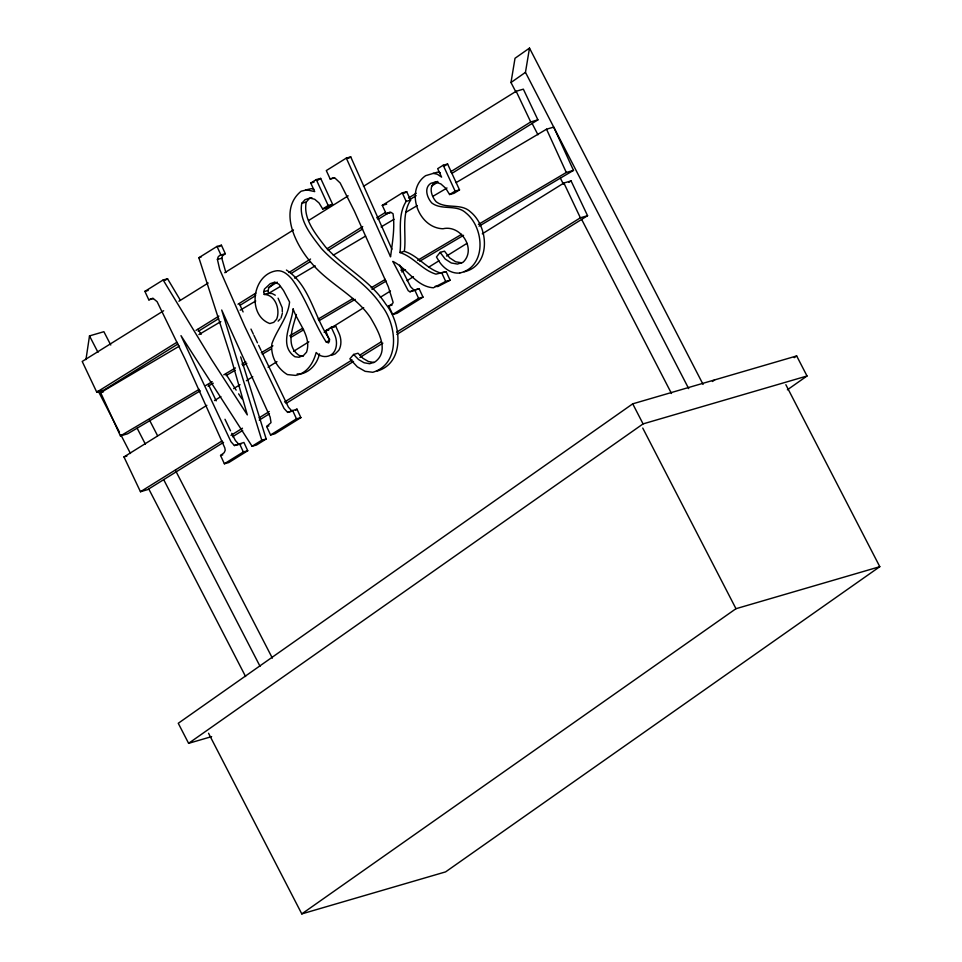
<?xml version="1.0" encoding="UTF-8"?>
<svg xmlns="http://www.w3.org/2000/svg" width="962" height="962" viewBox="0 0 962 962"><rect width="100%" height="100%" fill="white"/><g stroke="black" fill="none" stroke-linecap="round" stroke-linejoin="round"><path stroke-width="1.44" d="M435.245 286.267L437.842 286.568L450.108 280.219L446.2 271.741L435.942 274.134C422.27 270.118 413.588 256.842 399.939 252.537C402.176 235.955 396.621 216.089 406.192 201.371L410.594 200.156L406.685 191.678L402.284 192.893L382.287 205.351L386.195 213.829L390.608 212.614M446.2 271.741L440.355 272.919C426.671 268.903 418.001 255.639 404.353 251.335C406.589 234.752 401.034 214.887 410.594 200.156M85.955 359.596L89.502 335.906L103.884 331.698L110.762 345.021M515.969 92.16L510.99 82.528L515.019 58.273L529.497 48.1L703.078 384.415M688.696 388.624L525.468 72.354L529.497 48.1M296.392 314.478C292.917 327.549 284.896 346.067 299.35 355.555L303.415 356.036M353.607 354.449L358.525 359.499L364.057 362.746L369.661 363.744L374.819 362.025C390.404 350.95 377.525 329.834 370.43 317.556C355.206 295.106 329.112 284.03 311.892 263.504C295.935 245.647 277.777 210.474 301.106 191.222L306.818 189.875L314.694 191.594L310.75 183.057L316.27 179.617L320.683 178.403L332.624 204.305L327.104 207.744L322.691 208.958L319.059 202.994L314.682 199.266L309.896 198.052L305.014 199.699L301.791 203.295C298.485 220.37 311.568 235.654 321.236 248.316C339.851 268.843 365.945 281.674 381.313 305.279C396.741 323.953 401.226 363.768 372.787 372.282L365.115 371.32L357.323 366.847L349.867 358.862L353.607 354.449L358.02 353.234L362.939 358.297L368.47 361.544L374.074 362.53M311.868 197.667L309.427 198.485L306.205 202.092C302.886 219.168 315.981 234.439 325.649 247.114C344.264 267.64 370.346 280.459 385.726 304.076C401.154 322.739 405.627 362.566 377.2 371.079M148.797 299.831L152.886 298.196L157.107 301.683L185.065 359.103L224.807 447.895L225.228 450.24L224.218 452.609L220.563 455.483L224.374 463.768L228.788 462.554L247.739 450.745L243.927 442.46L234.415 445.538L230.976 441.714L180.988 335.642L252.08 446.248L261.784 440.199L221.705 310.017L270.13 417.063L271.019 422.619L266.654 426.503L270.562 434.98L274.976 433.766L300.89 417.628L296.969 409.139L287.626 412.385L284.018 408.405L244.805 326.551L219.733 269.54L217.412 259.427L218.085 257.058L219.661 255.423L225.324 253.691L221.416 245.214L217.003 246.416L198.869 257.72L229.762 353.595L247.318 414.899L211.58 359.596L163.143 279.99L144.889 291.354L148.797 299.831L153.211 298.629M225.854 272.486L221.813 258.225L222.499 255.844L225.324 253.691M281.012 318.061L282.371 313.311M263.672 291.726L264.49 289.021L270.274 283.646L274.807 282.131L278.944 284.223L283.549 290.572L289.574 302.02C287.999 317.532 276.888 329.449 271.921 343.711C270.298 355.796 277.056 368.434 287.385 374.579L295.454 375.396C307.131 373.376 313.359 363.059 316.185 352.477C321.043 358.177 330.375 358.008 334.415 351.443A15.969 11.917 74.7 0 0 334.403 334.115L331.241 327.248L325.721 330.688L329.533 340.788L328.559 342.941L326.058 341.811C313.323 321.825 306.241 298.473 292.087 279.317C288.263 274.94 283.513 270.394 277.26 270.719C251.996 273.497 246.681 315.187 269.841 323.545L273.737 322.354L276.599 319.264C280.519 310.041 275.577 294.769 264.237 294.444L263.672 291.726L268.073 290.512L268.891 287.806L274.687 282.443M319.516 353.896C317.099 363.804 310.233 372.198 299.867 374.182L297.174 373.905M461.868 262.866L455.651 261.772L449.615 257.828L444.516 251.166L440.115 252.369L436.459 256.986L439.73 262.325A28.547 21.296 74.7 0 0 459.704 273.04M278.138 321.152L280.05 319.083M435.377 182.058C428.102 186.58 431.505 196.525 436.135 201.707C446.164 209.475 460.966 202.729 470.478 211.868C488.924 226.779 491.245 265.62 464.117 271.825M295.623 410.245L296.969 409.139M510.99 82.528L525.468 72.354M787.373 389.814L807.022 375.998L796.668 355.94L632.719 403.836L178.259 723.28L188.612 743.337L211.628 736.615M188.612 743.337L643.073 423.893L807.022 375.998M712.421 381.493L714.694 379.894M794.215 357.672L796.668 355.94M208.538 733.248L301.791 913.9L735.978 608.705L879.797 566.69L785.858 384.704M879.797 566.69L445.598 871.885L301.791 913.9M391.919 249.242L350.733 156.89L346.32 158.105L326.298 170.575L330.207 179.052L334.62 177.838M348.22 158.453L350.733 156.89M317.376 180.471L320.683 178.403M165.115 280.291L167.556 278.776L180.339 300.216M218.999 246.717L221.416 245.214M322.691 208.958L328.21 205.519L332.624 204.305M163.648 310.75L82.203 361.459L96.753 392.159L103.944 390.055L177.886 344.023M178.92 301.238L208.189 283.02M224.735 272.715L293.458 229.93M308.73 220.418L348.172 195.851M363.444 186.351L516.161 91.258L523.352 89.165L537.902 119.853L451.839 173.437M435.702 182.034L440.897 183.958L445.791 188.348L449.591 194.528L454.004 193.314L459.523 189.887L447.607 164.033L443.193 165.236L437.674 168.675L441.606 177.14L437.265 174.206L433.128 173.34M444.288 166.089L447.607 164.033M404.196 193.242L406.685 191.678M96.753 392.159L176.924 342.244M196.02 330.351L218.927 316.089M238.011 304.208L255.832 293.109M288.913 272.511L310.546 259.043M327.092 248.737L362.722 226.551M376.719 217.833L385.63 212.289M408.537 198.028L416.173 193.266M450.529 171.873L530.711 121.958L537.902 119.853M198.268 331.325L218.651 318.638M240.32 305.146L255.603 295.623M268.35 287.698L277.272 282.143M291.282 273.412L310.401 261.508M328.234 250.397L362.638 228.98M377.934 219.456L389.406 212.313M409.788 199.627L416.161 195.659M431.457 186.135L437.818 182.167M449.591 194.528L455.11 191.089L459.523 189.887M223.581 442.34L147.655 489.622L140.464 491.726L123.966 456.926L206.854 405.327M214.502 400.565L220.875 396.584M233.634 388.648L240.007 384.68M246.38 380.712L252.753 376.743M268.061 367.219L276.984 361.652M293.566 351.334L308.862 341.811M324.158 332.275L327.994 329.894M330.543 328.307L363.696 307.672M380.267 297.342L390.464 290.993M407.046 280.676L413.419 276.707M428.727 267.171L438.925 260.822M446.572 256.06L466.979 243.35M482.275 233.826L563.888 183.02L571.079 180.916L587.566 215.704L396.873 334.439M333.441 327.417L335.654 326.034L338.816 332.9A15.969 11.917 74.7 0 1 338.828 350.24L335.221 353.848L331.589 355.375M568.734 182.371L571.079 180.916M450.108 280.219L445.695 281.433L433.429 287.782C416.245 286.7 407.407 268.458 392.821 261.375L408.249 290.74L409.968 291.751L419.095 288.636L423.003 297.114L397.053 313.287L392.64 314.502L388.732 306.024L392.52 303.655L393.121 302.369L388.359 286.892L354.341 211.051L340.175 182.972L335.197 178.283L332.768 178.042L330.207 179.052M392.64 314.502L418.59 298.328L423.003 297.114M140.464 491.726L222.066 440.909M230.988 435.353L242.472 428.21M259.043 417.881L269.252 411.532M284.548 402.008L352.128 359.92M359.776 355.158L381.457 341.666M396.753 332.13L580.375 217.809L587.566 215.704M232.491 436.796L242.689 430.447M259.259 420.129L269.444 413.78M286.015 403.463L353.547 361.423M359.92 357.455L382.852 343.169M224.374 463.768L243.338 451.948L247.739 450.745M270.562 434.98L296.476 418.831L300.89 417.628M240.68 356.902L266.185 438.997L256.493 445.033L252.08 446.248M200.349 390.825L127.609 433.802L120.418 435.906L100.637 392.616L179.473 346.043M198.869 334.596L220.839 321.609M240.223 310.161L255.736 300.998M267.364 294.131L280.291 286.496M294.504 278.09L315.187 265.873M333.273 255.183L365.584 236.099M381.096 226.936L394.023 219.3M405.651 212.434L417.292 205.555M432.792 196.392L447.017 187.999M456.06 182.648L546.536 129.209L553.727 127.104L573.496 170.382L479.064 226.178M120.418 435.906L199.254 389.321M205.724 385.509L212.181 381.686M223.809 374.819L235.45 367.953M241.907 364.129L245.791 361.844M261.291 352.681L272.931 345.803M289.73 335.882L302.657 328.246M318.157 319.083L353.054 298.473M371.152 287.782L385.365 279.377M400.877 270.214L403.463 268.687M417.676 260.293L461.628 234.331M478.427 224.411L566.305 172.487L573.496 170.382M208.093 386.255L213.251 383.201M226.154 375.577L235.197 370.25M242.929 365.668L246.801 363.383M262.289 354.232L271.32 348.905M290.68 337.47L303.583 329.846M319.059 320.695L355.194 299.35M371.969 289.442L386.159 281.06M401.635 271.909L405.507 269.625M419.709 261.243L463.576 235.329M409.968 291.751L419.095 288.636M386.195 213.829L390.596 212.133L393.049 213.72C395.045 228.066 392.364 242.604 390.56 256.842L346.32 158.105M459.704 273.04C486.832 266.823 484.523 227.994 466.077 213.083C456.553 203.944 441.75 210.678 431.734 202.922C427.092 197.727 423.689 187.782 430.964 183.261L437.746 181.445M100.637 392.616L103.511 391.787M123.966 456.926L126.852 456.096M310.75 183.057L314.057 182.143M301.791 203.295L306.205 202.092M382.287 205.351L386.7 204.136M198.869 257.72L201.082 257.119M217.412 259.427L221.813 258.225M163.143 279.99L167.556 278.776M144.889 291.354L148.196 290.452M399.939 252.537L404.353 251.335M264.237 294.444L268.638 293.23L272.138 293.566L275.288 295.214M388.732 306.024L392.039 305.11M331.241 327.248L335.654 326.034M325.721 330.688L329.028 329.774M326.058 341.811L329.365 340.909M287.626 412.385L292.039 411.183L288.432 407.191L261.652 351.683M266.654 426.503L268.867 425.901M234.415 445.538L241.318 443.819M261.784 440.199L266.185 438.997M220.563 455.483L222.763 454.882M305.519 190.007L311.231 188.66L313.852 189.237M440.295 172.703L437.542 172.126L425.625 175.673C404.605 190.296 418.181 228.138 443.001 228.752C460.966 224.459 476.731 249.302 463.107 262.217L457.455 264.069L451.25 262.975L445.214 259.043L440.115 252.369M286.423 270.057C310.161 285.257 314.093 317.556 329.713 339.454M414.382 290.536L410.558 286.688L399.675 265.103M238.829 444.336L235.377 440.5L231.746 433.297M236.147 390.127L226.022 374.242M238.612 393.855L241.895 398.809M198.016 329.305L201.142 334.367M278.09 298.184L282.215 307.804L282.335 311.928M532.118 123.461L537.962 134.776M560.353 178.15L563.419 184.103M581.637 219.396L671.488 393.482M632.719 403.836L643.073 423.893M642.736 428.054L735.978 608.705M149.266 419.636L157.527 435.63M175.397 470.262L272.366 658.128M89.502 335.906L97.992 352.345M137.133 428.174L145.394 444.203M163.684 479.629L260.041 666.305M98.136 390.849L119.468 432.166M120.839 434.836L130.471 453.499M148.761 488.924L245.587 676.526M224.988 419.276L230.531 430.82M208.538 384.776L216.197 400.865M563.888 183.02L580.375 217.809M516.161 91.258L530.711 121.958M253.896 335.293L257.455 342.821M258.646 345.322L261.015 350.336M250.974 329.076L253.307 334.042M443.193 165.236L455.11 191.089M441.786 272.955L445.695 281.433M402.284 192.893L406.192 201.371M414.682 289.851L418.59 298.328M316.27 179.617L328.21 205.519M217.003 246.416L220.911 254.906M292.568 410.353L296.476 418.831M239.514 443.662L243.338 451.948M546.536 129.209L566.305 172.487M239.43 303.872L243.097 311.928M268.073 290.512L268.638 293.23M293.133 308.958C291.618 324.338 278.198 345.214 294.937 356.758L299.002 357.251L303.547 355.423L306.517 352.212C311.904 336.604 297.763 322.955 293.133 308.958"/></g></svg>
